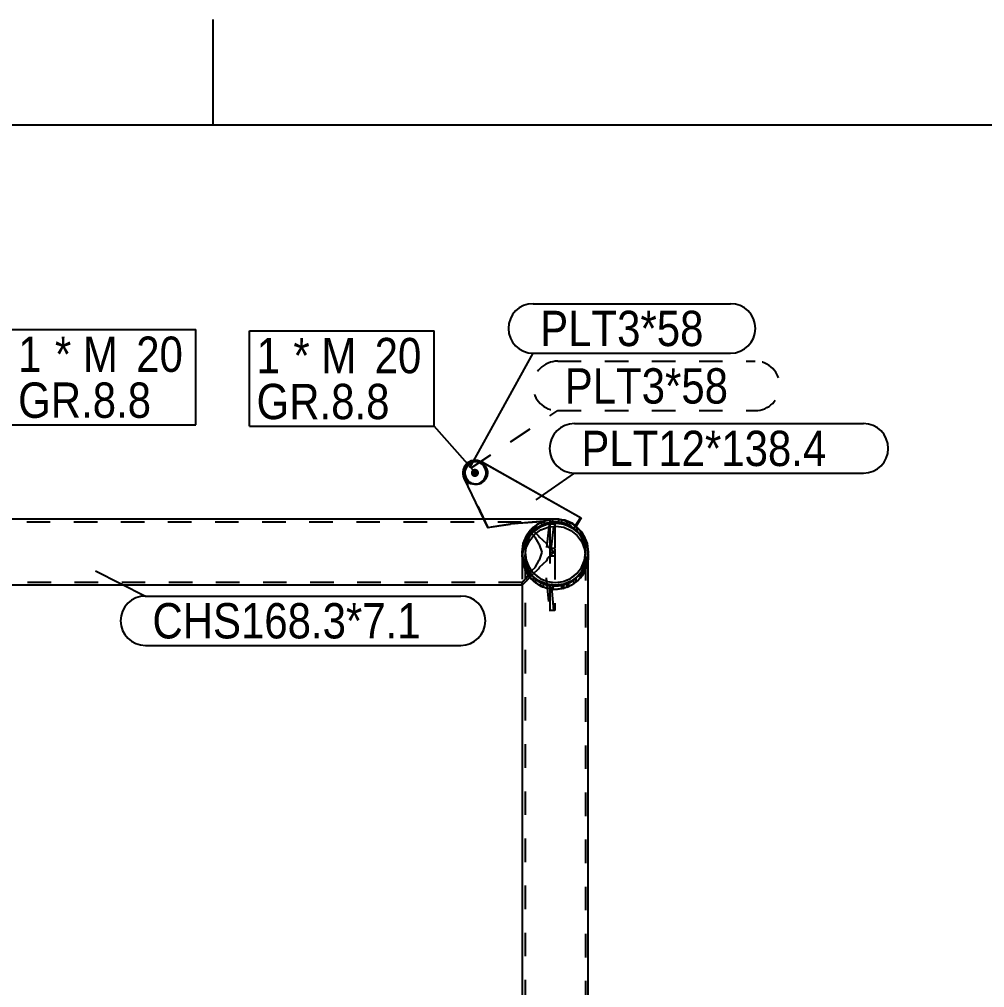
# Model space of a CAD drawing. Header units: millimetres. Extents: x 150000 to 150841, y 150000 to 150594.
# Drawn here: x 150618.5 to 150700.5, y 150501.3 to 150583.6 of the extents above; entities that cross this region are included whole.
import ezdxf

# ---------------------------------------------------------------- set-up
doc = ezdxf.new("R2010")
doc.units = ezdxf.units.MM
doc.linetypes.add('XKITLINE00', pattern=[0])
doc.linetypes.add('XKITLINE02', pattern=[4, 2, -2])
doc.styles.add('A', font='arial.ttf')
doc.styles.add('ARIAL', font='arial.ttf')

msp = doc.modelspace()

# ---------------------------------------------------------------- linework, layer by layer
at = {"color": 7, "linetype": 'XKITLINE00'}
for p, q in [((150634.928, 150583.55), (150634.928, 150574.58)), ((150634.928, 150583.55), (150634.928, 150574.58)), ((150822.962, 150574.58), (150017.917, 150574.58)), ((150017.944, 150574.605), (150822.945, 150574.605)), ((150662.134, 150559.409), (150678.904, 150559.409)), ((150617.801, 150557.22), (150633.478, 150557.22)), ((150633.478, 150549.12), (150633.478, 150557.22)), ((150638.05, 150557.105), (150653.727, 150557.105)), ((150638.05, 150549.005), (150638.05, 150557.105)), ((150653.727, 150549.005), (150653.727, 150557.105)), ((150656.768, 150545.482), (150662.134, 150555.209)), ((150662.134, 150555.209), (150678.904, 150555.209)), ((150617.801, 150549.12), (150633.478, 150549.12)), ((150638.05, 150549.005), (150653.727, 150549.005)), ((150657.249, 150545.046), (150653.727, 150549.005)), ((150665.633, 150549.225), (150690.19, 150549.225)), ((150662.387, 150542.769), (150665.633, 150545.025)), ((150665.633, 150545.025), (150690.19, 150545.025)), ((150624.963, 150536.733), (150629.206, 150534.59)), ((150629.206, 150534.59), (150655.984, 150534.59)), ((150629.206, 150530.39), (150655.984, 150530.39))]:
    msp.add_line(p, q, dxfattribs=at)
at = {"color": 7, "linetype": 'XKITLINE02'}
for p, q in [((150664.221, 150554.53), (150680.991, 150554.53)), ((150656.863, 150545.482), (150664.221, 150550.33)), ((150664.221, 150550.33), (150680.991, 150550.33)), ((150656.956, 150546.058), (150657.127, 150546.1)), ((150657.127, 150546.1), (150657.303, 150546.112)), ((150656.242, 150545.122), (150656.27, 150545.3)), ((150656.27, 150545.3), (150656.326, 150545.47)), ((150656.286, 150545.264), (150656.337, 150545.424)), ((150656.326, 150545.47), (150656.409, 150545.628)), ((150656.337, 150545.424), (150656.415, 150545.573)), ((150656.413, 150545.424), (150656.362, 150545.264)), ((150656.381, 150545.264), (150656.432, 150545.424)), ((150656.396, 150545.573), (150656.415, 150545.573)), ((150656.409, 150545.628), (150656.517, 150545.769)), ((150656.491, 150545.573), (150656.413, 150545.424)), ((150656.415, 150545.573), (150656.517, 150545.706)), ((150656.432, 150545.424), (150656.51, 150545.573)), ((150656.593, 150545.706), (150656.491, 150545.573)), ((150656.491, 150545.573), (150656.51, 150545.573)), ((150656.51, 150545.573), (150656.612, 150545.706)), ((150656.517, 150545.769), (150656.647, 150545.89)), ((150656.517, 150545.706), (150656.64, 150545.818)), ((150656.716, 150545.818), (150656.593, 150545.706)), ((150656.612, 150545.706), (150656.735, 150545.818)), ((150656.64, 150545.818), (150656.78, 150545.908)), ((150656.647, 150545.89), (150656.795, 150545.987)), ((150656.856, 150545.908), (150656.716, 150545.818)), ((150656.735, 150545.818), (150656.875, 150545.908)), ((150656.78, 150545.908), (150656.934, 150545.971)), ((150656.795, 150545.987), (150656.956, 150546.058)), ((150657.01, 150545.971), (150656.856, 150545.908)), ((150656.875, 150545.908), (150657.029, 150545.971)), ((150656.934, 150545.971), (150657.096, 150546.005)), ((150657.172, 150546.005), (150657.01, 150545.971)), ((150657.029, 150545.971), (150657.191, 150546.005)), ((150657.096, 150546.005), (150657.261, 150546.011)), ((150657.337, 150546.011), (150657.172, 150546.005)), ((150657.191, 150546.005), (150657.356, 150546.011)), ((150657.337, 150546.011), (150657.356, 150546.011)), ((150657.501, 150545.988), (150657.337, 150546.011)), ((150657.356, 150546.011), (150657.52, 150545.988)), ((150657.658, 150545.935), (150657.501, 150545.988)), ((150657.52, 150545.988), (150657.677, 150545.935)), ((150657.804, 150545.856), (150657.658, 150545.935)), ((150657.677, 150545.935), (150657.823, 150545.856)), ((150657.804, 150545.856), (150657.823, 150545.856)), ((150657.934, 150545.752), (150657.804, 150545.856)), ((150657.823, 150545.856), (150657.953, 150545.752)), ((150658.045, 150545.627), (150657.934, 150545.752)), ((150657.953, 150545.752), (150658.064, 150545.627)), ((150658.133, 150545.484), (150658.045, 150545.627)), ((150658.064, 150545.627), (150658.152, 150545.484)), ((150658.194, 150545.328), (150658.133, 150545.484)), ((150658.152, 150545.484), (150658.213, 150545.328)), ((150658.229, 150545.163), (150658.194, 150545.328)), ((150658.213, 150545.328), (150658.248, 150545.163)), ((150656.2, 150544.767), (150656.276, 150544.767)), ((150656.244, 150544.943), (150656.242, 150545.122)), ((150656.276, 150544.767), (150656.244, 150544.943)), ((150656.26, 150544.598), (150656.336, 150544.598)), ((150656.263, 150545.097), (150656.286, 150545.264)), ((150656.269, 150544.929), (150656.263, 150545.097)), ((150656.303, 150544.764), (150656.269, 150544.929)), ((150656.336, 150544.598), (150656.276, 150544.767)), ((150656.365, 150544.608), (150656.303, 150544.764)), ((150658.322, 150540.408), (150656.336, 150544.598)), ((150656.362, 150545.264), (150656.339, 150545.097)), ((150656.339, 150545.097), (150656.345, 150544.929)), ((150656.345, 150544.929), (150656.379, 150544.764)), ((150656.358, 150545.097), (150656.381, 150545.264)), ((150656.364, 150544.929), (150656.358, 150545.097)), ((150656.398, 150544.764), (150656.364, 150544.929)), ((150656.452, 150544.465), (150656.365, 150544.608)), ((150656.379, 150544.764), (150656.441, 150544.608)), ((150656.46, 150544.608), (150656.398, 150544.764)), ((150656.441, 150544.608), (150656.528, 150544.465)), ((150656.563, 150544.339), (150656.452, 150544.465)), ((150656.547, 150544.465), (150656.46, 150544.608)), ((150656.528, 150544.465), (150656.639, 150544.339)), ((150656.658, 150544.339), (150656.547, 150544.465)), ((150657.98, 150544.386), (150658.082, 150544.519)), ((150658.101, 150544.519), (150657.999, 150544.386)), ((150658.082, 150544.519), (150658.16, 150544.668)), ((150658.082, 150544.519), (150658.101, 150544.519)), ((150658.179, 150544.668), (150658.101, 150544.519)), ((150658.16, 150544.668), (150658.211, 150544.828)), ((150658.23, 150544.828), (150658.179, 150544.668)), ((150658.211, 150544.828), (150658.234, 150544.995)), ((150658.234, 150544.995), (150658.229, 150545.163)), ((150658.253, 150544.995), (150658.23, 150544.828)), ((150658.248, 150545.163), (150658.253, 150544.995)), ((150656.693, 150544.236), (150656.563, 150544.339)), ((150656.639, 150544.339), (150656.769, 150544.236)), ((150656.788, 150544.236), (150656.658, 150544.339)), ((150656.674, 150544.236), (150656.693, 150544.236)), ((150656.839, 150544.156), (150656.693, 150544.236)), ((150656.769, 150544.236), (150656.788, 150544.236)), ((150656.769, 150544.236), (150656.915, 150544.156)), ((150656.934, 150544.156), (150656.788, 150544.236)), ((150656.996, 150544.104), (150656.839, 150544.156)), ((150656.915, 150544.156), (150657.073, 150544.104)), ((150657.092, 150544.104), (150656.934, 150544.156)), ((150657.16, 150544.081), (150656.996, 150544.104)), ((150657.073, 150544.104), (150657.236, 150544.081)), ((150657.255, 150544.081), (150657.092, 150544.104)), ((150657.141, 150544.081), (150657.16, 150544.081)), ((150657.236, 150544.081), (150657.402, 150544.086)), ((150657.236, 150544.081), (150657.255, 150544.081)), ((150657.421, 150544.086), (150657.255, 150544.081)), ((150657.402, 150544.086), (150657.563, 150544.121)), ((150657.582, 150544.121), (150657.421, 150544.086)), ((150657.563, 150544.121), (150657.717, 150544.184)), ((150657.736, 150544.184), (150657.582, 150544.121)), ((150657.717, 150544.184), (150657.857, 150544.273)), ((150657.876, 150544.273), (150657.736, 150544.184)), ((150657.857, 150544.273), (150657.98, 150544.386)), ((150657.999, 150544.386), (150657.876, 150544.273)), ((150615.127, 150540.878), (150662.905, 150540.878)), ((150657.911, 150541.115), (150658.246, 150540.408)), ((150658.246, 150540.408), (150660.474, 150540.739)), ((150658.246, 150540.408), (150658.322, 150540.408)), ((150660.55, 150540.739), (150658.322, 150540.408)), ((150660.474, 150540.739), (150663.03, 150540.944)), ((150660.474, 150540.739), (150660.55, 150540.739)), ((150663.055, 150540.94), (150660.55, 150540.739)), ((150662.029, 150540.332), (150662.169, 150540.458)), ((150662.033, 150540.294), (150662.614, 150540.739)), ((150662.662, 150540.414), (150662.073, 150539.98)), ((150662.243, 150540.487), (150662.146, 150540.401)), ((150662.169, 150540.458), (150662.219, 150540.458)), ((150662.197, 150540.294), (150662.169, 150540.458)), ((150662.732, 150540.534), (150662.2, 150540.126)), ((150662.431, 150540.63), (150662.243, 150540.487)), ((150662.243, 150540.134), (150662.243, 150540.487)), ((150662.501, 150540.674), (150662.431, 150540.63)), ((150662.431, 150540.277), (150662.431, 150540.63)), ((150662.431, 150540.277), (150662.639, 150540.406)), ((150662.614, 150540.739), (150663.29, 150541.02)), ((150662.639, 150540.406), (150662.864, 150540.519)), ((150663.344, 150540.68), (150662.662, 150540.414)), ((150663.351, 150540.791), (150662.732, 150540.534)), ((150662.864, 150540.873), (150662.734, 150540.807)), ((150662.777, 150540.206), (150663.401, 150540.45)), ((150663.087, 150540.963), (150662.864, 150540.873)), ((150662.864, 150540.519), (150662.864, 150540.873)), ((150662.864, 150540.519), (150663.087, 150540.61)), ((150663.03, 150540.944), (150663.214, 150541.02)), ((150663.065, 150540.944), (150663.03, 150540.944)), ((150663.323, 150541.034), (150663.087, 150540.963)), ((150663.087, 150540.61), (150663.087, 150540.963)), ((150663.087, 150540.61), (150663.323, 150540.681)), ((150663.262, 150541.026), (150663.214, 150541.02)), ((150663.214, 150541.02), (150663.247, 150541.02)), ((150663.508, 150540.694), (150663.254, 150538.494)), ((150663.29, 150541.02), (150664.016, 150541.115)), ((150664.016, 150541.115), (150663.29, 150541.02)), ((150663.569, 150541.085), (150663.323, 150541.034)), ((150663.323, 150540.681), (150663.569, 150540.732)), ((150664.072, 150540.762), (150663.344, 150540.68)), ((150664.016, 150540.878), (150663.351, 150540.791)), ((150663.401, 150540.45), (150664.067, 150540.525)), ((150663.973, 150540.694), (150663.508, 150540.694)), ((150663.814, 150541.115), (150663.569, 150541.085)), ((150663.569, 150540.732), (150663.569, 150541.085)), ((150663.569, 150540.732), (150663.814, 150540.761)), ((150663.575, 150538.626), (150663.575, 150540.694)), ((150663.656, 150538.516), (150663.906, 150540.694)), ((150664.062, 150541.122), (150663.814, 150541.115)), ((150663.814, 150540.761), (150663.814, 150541.115)), ((150663.814, 150540.761), (150664.062, 150540.768)), ((150663.973, 150540.694), (150663.973, 150538.626)), ((150664.016, 150541.115), (150664.742, 150541.02)), ((150664.681, 150540.791), (150664.016, 150540.878)), ((150664.31, 150541.107), (150664.062, 150541.122)), ((150664.062, 150540.768), (150664.31, 150540.753)), ((150664.067, 150540.525), (150664.73, 150540.424)), ((150664.796, 150540.652), (150664.072, 150540.762)), ((150664.433, 150541.097), (150664.092, 150541.115)), ((150664.31, 150540.753), (150664.31, 150541.107)), ((150664.559, 150541.069), (150664.31, 150541.107)), ((150664.31, 150540.753), (150664.559, 150540.715)), ((150664.357, 150541.097), (150664.433, 150541.097)), ((150664.564, 150541.053), (150664.433, 150541.097)), ((150664.488, 150541.053), (150664.742, 150541.02)), ((150664.488, 150541.053), (150664.564, 150541.053)), ((150664.559, 150540.715), (150664.559, 150541.069)), ((150664.801, 150541.01), (150664.559, 150541.069)), ((150664.559, 150540.715), (150664.801, 150540.657)), ((150664.818, 150541.02), (150664.564, 150541.053)), ((150665.3, 150540.534), (150664.681, 150540.791)), ((150664.73, 150540.424), (150665.344, 150540.155)), ((150664.742, 150541.02), (150665.419, 150540.739)), ((150664.742, 150541.02), (150665.419, 150540.739)), ((150664.742, 150541.02), (150664.818, 150541.02)), ((150665.467, 150540.358), (150664.796, 150540.652)), ((150665.031, 150540.933), (150664.801, 150541.01)), ((150664.801, 150540.657), (150665.031, 150540.579)), ((150665.495, 150540.739), (150664.818, 150541.02)), ((150665.031, 150540.579), (150665.031, 150540.933)), ((150665.262, 150540.829), (150665.031, 150540.933)), ((150665.031, 150540.579), (150665.262, 150540.476)), ((150665.262, 150540.476), (150665.262, 150540.829)), ((150665.479, 150540.711), (150665.262, 150540.829)), ((150665.262, 150540.476), (150665.479, 150540.357)), ((150665.832, 150540.126), (150665.3, 150540.534)), ((150665.419, 150540.739), (150666, 150540.294)), ((150665.419, 150540.739), (150665.704, 150540.52)), ((150665.419, 150540.739), (150665.495, 150540.739)), ((150666.039, 150539.901), (150665.467, 150540.358)), ((150665.678, 150540.578), (150665.479, 150540.711)), ((150665.479, 150540.357), (150665.678, 150540.224)), ((150665.78, 150540.52), (150665.495, 150540.739)), ((150665.678, 150540.224), (150665.678, 150540.578)), ((150665.678, 150540.578), (150665.748, 150540.52)), ((150665.873, 150540.065), (150665.873, 150540.419)), ((150661.572, 150539.721), (150661.291, 150539.04)), ((150661.307, 150539.036), (150661.587, 150539.713)), ((150661.491, 150539.536), (150661.397, 150539.317)), ((150661.526, 150539.6), (150661.491, 150539.536)), ((150661.491, 150539.182), (150661.491, 150539.536)), ((150661.792, 150539.594), (150661.536, 150538.975)), ((150662.021, 150540.305), (150661.572, 150539.721)), ((150661.587, 150539.713), (150662.033, 150540.294)), ((150661.606, 150539.396), (150661.743, 150539.603)), ((150662.073, 150539.98), (150661.615, 150539.407)), ((150661.743, 150539.957), (150661.647, 150539.811)), ((150661.888, 150540.143), (150661.743, 150539.957)), ((150661.743, 150539.603), (150661.743, 150539.957)), ((150661.743, 150539.603), (150661.888, 150539.79)), ((150662.2, 150540.126), (150661.792, 150539.594)), ((150661.818, 150539.285), (150662.237, 150539.809)), ((150661.938, 150540.196), (150661.888, 150540.143)), ((150661.888, 150539.79), (150661.888, 150540.143)), ((150661.888, 150539.79), (150662.055, 150539.967)), ((150661.989, 150540.29), (150662.029, 150540.332)), ((150661.989, 150540.29), (150662.009, 150540.29)), ((150661.992, 150540.267), (150661.989, 150540.29)), ((150661.989, 150539.913), (150662.012, 150540.126)), ((150662.029, 150539.955), (150661.989, 150539.913)), ((150662.017, 150539.913), (150661.989, 150539.913)), ((150661.994, 150540.255), (150662.012, 150540.126)), ((150662.009, 150540.29), (150662.021, 150540.305)), ((150662.017, 150539.913), (150662.061, 150539.968)), ((150662.061, 150539.841), (150662.017, 150539.913)), ((150662.029, 150540.311), (150662.029, 150540.332)), ((150662.029, 150540.292), (150662.029, 150539.955)), ((150662.169, 150540.08), (150662.029, 150539.955)), ((150662.055, 150539.967), (150662.243, 150540.134)), ((150662.061, 150539.968), (150662.214, 150540.08)), ((150662.318, 150539.594), (150662.061, 150539.841)), ((150662.169, 150540.08), (150662.197, 150540.294)), ((150662.169, 150540.08), (150662.214, 150540.08)), ((150662.214, 150540.08), (150662.597, 150539.713)), ((150662.237, 150539.809), (150662.777, 150540.206)), ((150662.243, 150540.134), (150662.431, 150540.277)), ((150662.654, 150538.997), (150662.318, 150539.594)), ((150662.597, 150539.713), (150662.654, 150539.611)), ((150662.654, 150539.611), (150663.263, 150539.036)), ((150665.344, 150540.155), (150665.868, 150539.736)), ((150665.678, 150540.224), (150665.873, 150540.065)), ((150666.24, 150539.594), (150665.832, 150540.126)), ((150665.868, 150539.736), (150666.265, 150539.196)), ((150665.873, 150540.065), (150666.049, 150539.895)), ((150666, 150540.294), (150666.445, 150539.713)), ((150666.473, 150539.311), (150666.039, 150539.901)), ((150666.049, 150539.895), (150666.206, 150539.716)), ((150666.206, 150539.716), (150666.206, 150540.07)), ((150666.352, 150539.514), (150666.206, 150539.716)), ((150666.497, 150538.975), (150666.24, 150539.594)), ((150666.352, 150539.514), (150666.352, 150539.868)), ((150666.352, 150539.514), (150666.478, 150539.306)), ((150666.445, 150539.713), (150666.725, 150539.036)), ((150661.291, 150539.04), (150661.194, 150538.31)), ((150661.211, 150538.31), (150661.307, 150539.036)), ((150661.322, 150538.737), (150661.212, 150538.012)), ((150661.262, 150538.847), (150661.227, 150538.609)), ((150661.262, 150538.847), (150661.27, 150538.878)), ((150661.262, 150538.494), (150661.262, 150538.847)), ((150661.262, 150538.494), (150661.319, 150538.73)), ((150661.309, 150539.042), (150661.305, 150539.027)), ((150661.319, 150538.73), (150661.397, 150538.963)), ((150661.615, 150539.407), (150661.322, 150538.737)), ((150661.397, 150539.317), (150661.354, 150539.189)), ((150661.397, 150538.963), (150661.397, 150539.317)), ((150661.397, 150538.963), (150661.491, 150539.182)), ((150661.536, 150538.975), (150661.448, 150538.31)), ((150661.491, 150539.182), (150661.606, 150539.396)), ((150661.549, 150538.671), (150661.818, 150539.285)), ((150662.678, 150538.975), (150662.654, 150538.997)), ((150662.902, 150538.31), (150662.678, 150538.975)), ((150663.263, 150539.036), (150663.34, 150538.808)), ((150663.34, 150538.808), (150663.928, 150538.31)), ((150666.265, 150539.196), (150666.509, 150538.572)), ((150666.739, 150538.629), (150666.473, 150539.311)), ((150666.478, 150539.306), (150666.584, 150539.091)), ((150666.584, 150538.31), (150666.497, 150538.975)), ((150666.584, 150539.091), (150666.584, 150539.445)), ((150666.673, 150538.861), (150666.584, 150539.091)), ((150666.673, 150538.861), (150666.673, 150539.215)), ((150666.673, 150538.861), (150666.741, 150538.628)), ((150666.723, 150539.043), (150666.726, 150539.031)), ((150666.725, 150539.036), (150666.821, 150538.31)), ((150666.788, 150538.392), (150666.788, 150538.745)), ((150661.29, 150537.586), (150661.194, 150538.31)), ((150661.307, 150537.584), (150661.211, 150538.31)), ((150661.212, 150538.315), (150661.212, 150538.305)), ((150661.212, 150538.013), (150661.227, 150538.255)), ((150661.212, 150538.179), (150661.212, 150538.013)), ((150661.217, 150537.77), (150661.212, 150538.013)), ((150661.212, 150538.012), (150661.212, 150535.517)), ((150661.212, 150538.012), (150661.293, 150537.285)), ((150661.213, 150538.323), (150661.213, 150538.292)), ((150661.217, 150538.123), (150661.217, 150538.139)), ((150661.217, 150537.77), (150661.217, 150538.123)), ((150661.217, 150538.123), (150661.244, 150537.881)), ((150661.227, 150538.609), (150661.221, 150538.508)), ((150661.227, 150538.255), (150661.227, 150538.609)), ((150661.227, 150538.255), (150661.262, 150538.494)), ((150661.244, 150537.528), (150661.244, 150537.881)), ((150661.244, 150537.881), (150661.265, 150537.777)), ((150661.448, 150538.31), (150661.536, 150537.646)), ((150661.449, 150538.008), (150661.549, 150538.671)), ((150661.449, 150538.008), (150661.449, 150457.775)), ((150661.523, 150537.341), (150661.449, 150538.008)), ((150662.678, 150537.646), (150662.902, 150538.31)), ((150663.928, 150538.31), (150663.34, 150537.813)), ((150663.572, 150538.326), (150663.575, 150538.626)), ((150663.575, 150537.994), (150663.572, 150538.326)), ((150663.572, 150538.326), (150663.97, 150538.326)), ((150663.973, 150538.626), (150663.575, 150538.626)), ((150663.575, 150533.361), (150663.575, 150537.994)), ((150663.575, 150537.994), (150663.973, 150537.994)), ((150663.973, 150538.626), (150663.97, 150538.326)), ((150663.97, 150538.326), (150663.973, 150537.994)), ((150663.973, 150537.994), (150663.973, 150533.361)), ((150666.584, 150537.905), (150666.483, 150537.243)), ((150666.497, 150537.646), (150666.584, 150538.31)), ((150666.509, 150538.572), (150666.584, 150537.905)), ((150666.584, 150537.905), (150666.584, 150460.046)), ((150666.82, 150537.896), (150666.712, 150537.186)), ((150666.821, 150538.31), (150666.725, 150537.584)), ((150666.82, 150537.903), (150666.739, 150538.629)), ((150666.741, 150538.628), (150666.788, 150538.392)), ((150666.815, 150538.149), (150666.788, 150538.392)), ((150666.815, 150538.149), (150666.815, 150538.503)), ((150666.815, 150538.149), (150666.82, 150537.907)), ((150666.819, 150538.327), (150666.82, 150538.298)), ((150661.244, 150537.528), (150661.217, 150537.77)), ((150661.291, 150537.291), (150661.244, 150537.528)), ((150661.291, 150537.58), (150661.29, 150537.586)), ((150661.569, 150536.908), (150661.291, 150537.58)), ((150661.36, 150537.058), (150661.291, 150537.291)), ((150661.293, 150537.285), (150661.559, 150536.602)), ((150661.305, 150537.6), (150661.315, 150537.563)), ((150661.587, 150536.908), (150661.307, 150537.584)), ((150661.36, 150537.411), (150661.353, 150537.435)), ((150661.36, 150537.058), (150661.36, 150537.411)), ((150661.36, 150537.411), (150661.448, 150537.181)), ((150661.36, 150537.058), (150661.448, 150536.828)), ((150661.448, 150537.181), (150661.448, 150536.828)), ((150661.448, 150537.181), (150661.514, 150537.049)), ((150661.767, 150536.717), (150661.523, 150537.341)), ((150661.536, 150537.646), (150661.792, 150537.026)), ((150662.318, 150537.026), (150662.654, 150537.623)), ((150662.654, 150537.623), (150662.678, 150537.646)), ((150663.263, 150537.584), (150662.654, 150537.009)), ((150663.34, 150537.813), (150663.263, 150537.584)), ((150666.483, 150537.243), (150666.214, 150536.628)), ((150666.24, 150537.026), (150666.497, 150537.646)), ((150666.704, 150537.161), (150666.422, 150536.518)), ((150666.725, 150537.584), (150666.445, 150536.908)), ((150666.728, 150537.607), (150666.72, 150537.57)), ((150661.554, 150536.613), (150661.448, 150536.828)), ((150661.545, 150536.146), (150661.72, 150536.328)), ((150661.681, 150536.404), (150661.554, 150536.613)), ((150661.992, 150536.015), (150661.559, 150536.602)), ((150661.572, 150536.899), (150661.569, 150536.908)), ((150661.718, 150536.71), (150661.572, 150536.899)), ((150661.58, 150536.923), (150661.601, 150536.889)), ((150662.033, 150536.327), (150661.587, 150536.908)), ((150661.601, 150536.221), (150661.886, 150536.494)), ((150662.02, 150536.327), (150661.601, 150535.924)), ((150661.662, 150536.788), (150661.681, 150536.758)), ((150661.681, 150536.404), (150661.681, 150536.758)), ((150661.681, 150536.758), (150661.827, 150536.555)), ((150661.827, 150536.202), (150661.681, 150536.404)), ((150661.813, 150536.567), (150661.718, 150536.71)), ((150661.848, 150536.54), (150661.718, 150536.71)), ((150661.73, 150536.494), (150661.718, 150536.71)), ((150661.72, 150536.328), (150661.73, 150536.494)), ((150661.813, 150536.19), (150661.72, 150536.328)), ((150661.72, 150536.328), (150661.844, 150536.161)), ((150662.164, 150536.177), (150661.767, 150536.717)), ((150661.792, 150537.026), (150662.2, 150536.494)), ((150661.837, 150536.54), (150661.813, 150536.567)), ((150661.813, 150536.567), (150661.813, 150536.19)), ((150661.827, 150536.202), (150661.827, 150536.555)), ((150661.827, 150536.555), (150661.84, 150536.54)), ((150661.886, 150536.494), (150662.061, 150536.779)), ((150662.061, 150536.393), (150662.02, 150536.327)), ((150662.025, 150536.337), (150662.047, 150536.315)), ((150662.614, 150535.881), (150662.033, 150536.327)), ((150662.061, 150536.779), (150662.318, 150537.026)), ((150662.597, 150536.908), (150662.061, 150536.393)), ((150662.2, 150536.494), (150662.732, 150536.086)), ((150662.654, 150537.009), (150662.597, 150536.908)), ((150665.3, 150536.086), (150665.832, 150536.494)), ((150666, 150536.327), (150665.419, 150535.881)), ((150666.214, 150536.628), (150665.795, 150536.105)), ((150665.832, 150536.494), (150666.24, 150537.026)), ((150666.402, 150536.487), (150665.977, 150535.955)), ((150666.012, 150536.343), (150665.989, 150536.319)), ((150666.445, 150536.908), (150666, 150536.327)), ((150666.454, 150536.929), (150666.436, 150536.896)), ((150661.201, 150535.742), (150616.831, 150535.742)), ((150661.195, 150535.75), (150661.287, 150535.83)), ((150661.201, 150535.742), (150661.195, 150535.75)), ((150661.195, 150535.513), (150661.195, 150535.75)), ((150661.297, 150535.601), (150661.195, 150535.513)), ((150661.195, 150535.513), (150661.201, 150535.505)), ((150661.275, 150535.83), (150661.201, 150535.742)), ((150661.277, 150535.834), (150661.275, 150535.83)), ((150661.514, 150536.086), (150661.277, 150535.834)), ((150661.287, 150535.83), (150661.306, 150535.879)), ((150661.306, 150535.625), (150661.297, 150535.601)), ((150661.306, 150535.879), (150661.524, 150536.086)), ((150661.576, 150535.881), (150661.306, 150535.625)), ((150661.514, 150536.086), (150661.545, 150536.146)), ((150661.524, 150536.086), (150661.601, 150536.221)), ((150661.601, 150535.924), (150661.576, 150535.881)), ((150661.813, 150536.19), (150661.844, 150536.161)), ((150661.827, 150536.202), (150661.846, 150536.181)), ((150661.992, 150536.015), (150661.999, 150536.009)), ((150661.999, 150536.009), (150662.565, 150535.555)), ((150662.688, 150535.758), (150662.164, 150536.177)), ((150663.226, 150535.266), (150662.565, 150535.555)), ((150662.627, 150535.876), (150662.606, 150535.887)), ((150663.29, 150535.601), (150662.614, 150535.881)), ((150663.302, 150535.489), (150662.688, 150535.758)), ((150662.732, 150536.086), (150663.351, 150535.83)), ((150663.254, 150536.124), (150663.508, 150533.361)), ((150664.016, 150535.505), (150663.29, 150535.601)), ((150663.965, 150535.389), (150663.302, 150535.489)), ((150663.351, 150535.83), (150664.016, 150535.742)), ((150663.906, 150533.361), (150663.656, 150536.096)), ((150664.631, 150535.463), (150663.965, 150535.389)), ((150664.061, 150535.511), (150663.974, 150535.511)), ((150664.016, 150535.742), (150664.681, 150535.83)), ((150664.742, 150535.601), (150664.016, 150535.505)), ((150665.256, 150535.707), (150664.631, 150535.463)), ((150664.681, 150535.83), (150665.3, 150536.086)), ((150665.349, 150535.491), (150664.691, 150535.234)), ((150665.419, 150535.881), (150664.742, 150535.601)), ((150665.795, 150536.105), (150665.256, 150535.707)), ((150665.939, 150535.918), (150665.38, 150535.507)), ((150665.41, 150535.877), (150665.431, 150535.891)), ((150665.969, 150535.945), (150665.977, 150535.955)), ((150663.925, 150535.157), (150663.243, 150535.261)), ((150664.684, 150535.232), (150664.012, 150535.157)), ((150664.688, 150535.233), (150664.684, 150535.232)), ((150664.688, 150535.233), (150664.691, 150535.234)), ((150663.973, 150533.361), (150663.508, 150533.361))]:
    msp.add_line(p, q, dxfattribs=at)
at = {"color": 2, "linetype": 'XKITLINE00'}
for p, q in [((150657.051, 150546.1), (150656.88, 150546.058)), ((150657.227, 150546.112), (150657.051, 150546.1)), ((150657.227, 150546.112), (150657.303, 150546.112)), ((150657.402, 150546.095), (150657.227, 150546.112)), ((150657.303, 150546.112), (150657.478, 150546.095)), ((150657.572, 150546.047), (150657.402, 150546.095)), ((150657.478, 150546.095), (150657.648, 150546.047)), ((150656.193, 150545.3), (150656.166, 150545.122)), ((150656.249, 150545.47), (150656.193, 150545.3)), ((150656.333, 150545.628), (150656.249, 150545.47)), ((150656.318, 150545.424), (150656.267, 150545.264)), ((150656.396, 150545.573), (150656.318, 150545.424)), ((150656.441, 150545.769), (150656.333, 150545.628)), ((150656.498, 150545.706), (150656.396, 150545.573)), ((150656.571, 150545.89), (150656.441, 150545.769)), ((150656.621, 150545.818), (150656.498, 150545.706)), ((150656.718, 150545.987), (150656.571, 150545.89)), ((150656.761, 150545.908), (150656.621, 150545.818)), ((150656.88, 150546.058), (150656.718, 150545.987)), ((150656.915, 150545.971), (150656.761, 150545.908)), ((150657.077, 150546.005), (150656.915, 150545.971)), ((150657.242, 150546.011), (150657.077, 150546.005)), ((150657.242, 150546.011), (150657.261, 150546.011)), ((150657.406, 150545.988), (150657.242, 150546.011)), ((150657.261, 150546.011), (150657.425, 150545.988)), ((150657.563, 150545.935), (150657.406, 150545.988)), ((150657.425, 150545.988), (150657.582, 150545.935)), ((150657.709, 150545.856), (150657.563, 150545.935)), ((150657.731, 150545.971), (150657.572, 150546.047)), ((150657.572, 150546.047), (150657.648, 150546.047)), ((150657.582, 150545.935), (150657.728, 150545.856)), ((150657.648, 150546.047), (150657.807, 150545.971)), ((150657.709, 150545.856), (150657.728, 150545.856)), ((150657.839, 150545.752), (150657.709, 150545.856)), ((150657.728, 150545.856), (150657.858, 150545.752)), ((150666.151, 150541.219), (150657.731, 150545.971)), ((150657.731, 150545.971), (150657.807, 150545.971)), ((150657.807, 150545.971), (150666.227, 150541.219)), ((150657.95, 150545.627), (150657.839, 150545.752)), ((150657.858, 150545.752), (150657.969, 150545.627)), ((150658.037, 150545.484), (150657.95, 150545.627)), ((150657.969, 150545.627), (150658.056, 150545.484)), ((150658.099, 150545.328), (150658.037, 150545.484)), ((150658.056, 150545.484), (150658.118, 150545.328)), ((150658.134, 150545.163), (150658.099, 150545.328)), ((150658.118, 150545.328), (150658.153, 150545.163)), ((150656.166, 150545.122), (150656.168, 150544.943)), ((150656.168, 150544.943), (150656.2, 150544.767)), ((150656.2, 150544.767), (150656.26, 150544.598)), ((150656.267, 150545.264), (150656.244, 150545.097)), ((150656.244, 150545.097), (150656.249, 150544.929)), ((150656.249, 150544.929), (150656.284, 150544.764)), ((150656.26, 150544.598), (150657.911, 150541.115)), ((150656.284, 150544.764), (150656.346, 150544.608)), ((150656.346, 150544.608), (150656.433, 150544.465)), ((150656.433, 150544.465), (150656.544, 150544.339)), ((150657.885, 150544.386), (150657.987, 150544.519)), ((150658.006, 150544.519), (150657.904, 150544.386)), ((150657.987, 150544.519), (150658.065, 150544.668)), ((150657.987, 150544.519), (150658.006, 150544.519)), ((150658.084, 150544.668), (150658.006, 150544.519)), ((150658.065, 150544.668), (150658.116, 150544.828)), ((150658.135, 150544.828), (150658.084, 150544.668)), ((150658.116, 150544.828), (150658.139, 150544.995)), ((150658.139, 150544.995), (150658.134, 150545.163)), ((150658.158, 150544.995), (150658.135, 150544.828)), ((150658.153, 150545.163), (150658.158, 150544.995)), ((150656.544, 150544.339), (150656.674, 150544.236)), ((150656.674, 150544.236), (150656.82, 150544.156)), ((150656.82, 150544.156), (150656.977, 150544.104)), ((150656.977, 150544.104), (150657.141, 150544.081)), ((150657.141, 150544.081), (150657.306, 150544.086)), ((150657.326, 150544.086), (150657.16, 150544.081)), ((150657.306, 150544.086), (150657.468, 150544.121)), ((150657.487, 150544.121), (150657.326, 150544.086)), ((150657.468, 150544.121), (150657.622, 150544.184)), ((150657.641, 150544.184), (150657.487, 150544.121)), ((150657.622, 150544.184), (150657.762, 150544.273)), ((150657.781, 150544.273), (150657.641, 150544.184)), ((150657.762, 150544.273), (150657.885, 150544.386)), ((150657.904, 150544.386), (150657.781, 150544.273)), ((150665.704, 150540.52), (150666.151, 150541.219)), ((150666.227, 150541.219), (150665.78, 150540.52)), ((150666.151, 150541.219), (150666.227, 150541.219)), ((150663.889, 150541.115), (150614.143, 150541.115)), ((150662.605, 150540.754), (150662.021, 150540.305)), ((150662.146, 150540.401), (150662.055, 150540.321)), ((150662.639, 150540.759), (150662.501, 150540.674)), ((150663.286, 150541.036), (150662.605, 150540.754)), ((150662.734, 150540.807), (150662.639, 150540.759)), ((150663.106, 150540.944), (150663.055, 150540.94)), ((150663.106, 150540.944), (150663.065, 150540.944)), ((150663.29, 150541.02), (150663.106, 150540.944)), ((150663.247, 150541.02), (150663.29, 150541.02)), ((150663.94, 150541.115), (150663.262, 150541.026)), ((150663.286, 150541.036), (150663.889, 150541.115)), ((150664.092, 150541.115), (150663.94, 150541.115)), ((150664.016, 150541.115), (150664.357, 150541.097)), ((150664.357, 150541.097), (150664.488, 150541.053)), ((150665.704, 150540.52), (150665.78, 150540.52)), ((150665.748, 150540.52), (150665.873, 150540.419)), ((150666.049, 150540.249), (150665.873, 150540.419)), ((150661.291, 150539.036), (150661.572, 150539.713)), ((150661.606, 150539.75), (150661.526, 150539.6)), ((150661.572, 150539.713), (150662.012, 150540.294)), ((150661.647, 150539.811), (150661.606, 150539.75)), ((150662.055, 150540.321), (150661.938, 150540.196)), ((150661.992, 150540.267), (150661.994, 150540.255)), ((150662.012, 150540.294), (150662.021, 150540.305)), ((150662.029, 150540.311), (150662.029, 150540.292)), ((150666.206, 150540.07), (150666.049, 150540.249)), ((150666.352, 150539.868), (150666.206, 150540.07)), ((150666.478, 150539.659), (150666.352, 150539.868)), ((150666.584, 150539.445), (150666.478, 150539.659)), ((150661.194, 150538.31), (150661.291, 150539.036)), ((150661.305, 150539.027), (150661.27, 150538.878)), ((150661.309, 150539.042), (150661.319, 150539.083)), ((150661.354, 150539.189), (150661.319, 150539.083)), ((150666.673, 150539.215), (150666.584, 150539.445)), ((150666.723, 150539.043), (150666.673, 150539.215)), ((150666.726, 150539.031), (150666.741, 150538.981)), ((150666.788, 150538.745), (150666.741, 150538.981)), ((150666.815, 150538.503), (150666.788, 150538.745)), ((150661.291, 150537.584), (150661.194, 150538.31)), ((150661.221, 150538.508), (150661.212, 150538.366)), ((150661.212, 150538.315), (150661.212, 150538.366)), ((150661.213, 150538.323), (150661.212, 150538.366)), ((150661.212, 150538.305), (150661.212, 150538.179)), ((150661.213, 150538.292), (150661.217, 150538.139)), ((150666.77, 150537.779), (150666.805, 150538.017)), ((150666.805, 150538.017), (150666.82, 150538.26)), ((150666.805, 150537.664), (150666.805, 150538.017)), ((150666.82, 150537.907), (150666.805, 150537.664)), ((150666.819, 150538.327), (150666.815, 150538.503)), ((150666.82, 150538.298), (150666.82, 150538.26)), ((150666.82, 150537.907), (150666.82, 150538.26)), ((150666.821, 150537.901), (150666.82, 150537.903)), ((150666.821, 150537.901), (150666.82, 150537.896)), ((150666.821, 150460.089), (150666.821, 150537.901)), ((150661.265, 150537.777), (150661.291, 150537.645)), ((150661.291, 150537.645), (150661.305, 150537.6)), ((150661.572, 150536.908), (150661.291, 150537.584)), ((150661.315, 150537.563), (150661.353, 150537.435)), ((150661.514, 150537.049), (150661.554, 150536.967)), ((150666.541, 150537.091), (150666.454, 150536.929)), ((150666.541, 150537.091), (150666.635, 150537.31)), ((150666.541, 150536.737), (150666.541, 150537.091)), ((150666.635, 150537.31), (150666.713, 150537.543)), ((150666.635, 150536.956), (150666.635, 150537.31)), ((150666.713, 150537.189), (150666.635, 150536.956)), ((150666.71, 150537.177), (150666.704, 150537.161)), ((150666.71, 150537.177), (150666.712, 150537.186)), ((150666.713, 150537.543), (150666.72, 150537.57)), ((150666.77, 150537.426), (150666.713, 150537.189)), ((150666.77, 150537.779), (150666.728, 150537.607)), ((150666.77, 150537.426), (150666.77, 150537.779)), ((150666.77, 150537.426), (150666.805, 150537.664)), ((150661.554, 150536.967), (150661.58, 150536.923)), ((150661.572, 150536.908), (150661.848, 150536.54)), ((150661.601, 150536.889), (150661.662, 150536.788)), ((150661.837, 150536.54), (150661.848, 150536.54)), ((150661.837, 150536.54), (150661.859, 150536.327)), ((150661.84, 150536.54), (150661.985, 150536.375)), ((150661.859, 150536.327), (150661.844, 150536.161)), ((150661.985, 150536.375), (150662.025, 150536.337)), ((150662.047, 150536.315), (150662.163, 150536.205)), ((150665.79, 150536.139), (150665.977, 150536.306)), ((150665.977, 150536.306), (150665.989, 150536.319)), ((150666.144, 150536.483), (150666.012, 150536.343)), ((150666.144, 150536.483), (150666.289, 150536.669)), ((150666.144, 150536.129), (150666.144, 150536.483)), ((150666.144, 150536.129), (150666.289, 150536.316)), ((150666.289, 150536.669), (150666.426, 150536.877)), ((150666.289, 150536.316), (150666.289, 150536.669)), ((150666.426, 150536.523), (150666.289, 150536.316)), ((150666.417, 150536.506), (150666.402, 150536.487)), ((150666.417, 150536.506), (150666.422, 150536.518)), ((150666.426, 150536.877), (150666.436, 150536.896)), ((150666.541, 150536.737), (150666.426, 150536.523)), ((150666.541, 150536.737), (150666.635, 150536.956)), ((150661.201, 150535.505), (150616.831, 150535.505)), ((150661.201, 150535.505), (150661.277, 150535.594)), ((150661.212, 150535.517), (150661.212, 150459.449)), ((150661.277, 150535.594), (150661.296, 150535.601)), ((150661.296, 150535.601), (150661.545, 150535.864)), ((150661.545, 150535.864), (150661.575, 150535.881)), ((150661.575, 150535.881), (150661.844, 150536.161)), ((150661.846, 150536.181), (150661.985, 150536.022)), ((150661.985, 150536.022), (150661.992, 150536.015)), ((150661.994, 150536.013), (150661.992, 150536.015)), ((150661.994, 150536.013), (150661.999, 150536.009)), ((150661.999, 150536.009), (150662.163, 150535.851)), ((150662.163, 150535.851), (150662.163, 150536.205)), ((150662.163, 150536.205), (150662.36, 150536.045)), ((150662.163, 150535.851), (150662.36, 150535.691)), ((150662.36, 150535.691), (150662.36, 150536.045)), ((150662.36, 150536.045), (150662.565, 150535.909)), ((150662.565, 150535.555), (150662.36, 150535.691)), ((150662.606, 150535.887), (150662.565, 150535.909)), ((150662.789, 150535.434), (150662.565, 150535.555)), ((150662.627, 150535.876), (150662.789, 150535.788)), ((150662.789, 150535.434), (150662.789, 150535.788)), ((150662.789, 150535.788), (150663.028, 150535.683)), ((150662.789, 150535.434), (150663.028, 150535.329)), ((150663.028, 150535.329), (150663.028, 150535.683)), ((150663.028, 150535.683), (150663.289, 150535.6)), ((150663.289, 150535.6), (150663.563, 150535.542)), ((150663.563, 150535.188), (150663.563, 150535.542)), ((150663.563, 150535.542), (150663.845, 150535.51)), ((150663.974, 150535.511), (150663.845, 150535.51)), ((150663.845, 150535.157), (150663.845, 150535.51)), ((150664.217, 150535.512), (150664.061, 150535.511)), ((150664.217, 150535.512), (150664.582, 150535.561)), ((150664.735, 150535.598), (150664.582, 150535.561)), ((150664.582, 150535.208), (150664.582, 150535.561)), ((150664.735, 150535.598), (150664.885, 150535.642)), ((150664.735, 150535.244), (150664.735, 150535.598)), ((150664.885, 150535.642), (150665.029, 150535.694)), ((150665.029, 150535.694), (150665.168, 150535.754)), ((150665.029, 150535.341), (150665.029, 150535.694)), ((150665.168, 150535.754), (150665.393, 150535.867)), ((150665.168, 150535.4), (150665.168, 150535.754)), ((150665.393, 150535.514), (150665.168, 150535.4)), ((150665.37, 150535.499), (150665.349, 150535.491)), ((150665.37, 150535.499), (150665.38, 150535.507)), ((150665.393, 150535.867), (150665.41, 150535.877)), ((150665.601, 150535.642), (150665.393, 150535.514)), ((150665.431, 150535.891), (150665.601, 150535.996)), ((150665.601, 150535.996), (150665.79, 150536.139)), ((150665.601, 150535.642), (150665.601, 150535.996)), ((150665.601, 150535.642), (150665.79, 150535.785)), ((150665.79, 150535.785), (150665.79, 150536.139)), ((150665.977, 150535.952), (150665.79, 150535.785)), ((150665.96, 150535.934), (150665.939, 150535.918)), ((150665.96, 150535.934), (150665.969, 150535.945)), ((150666.144, 150536.129), (150665.977, 150535.952)), ((150663.289, 150535.246), (150663.028, 150535.329)), ((150663.236, 150535.262), (150663.226, 150535.266)), ((150663.236, 150535.262), (150663.243, 150535.261)), ((150663.563, 150535.188), (150663.289, 150535.246)), ((150663.563, 150535.188), (150663.845, 150535.157)), ((150664.217, 150535.158), (150663.845, 150535.157)), ((150663.96, 150535.152), (150663.925, 150535.157)), ((150664.012, 150535.157), (150663.96, 150535.152)), ((150664.582, 150535.208), (150664.217, 150535.158)), ((150664.684, 150535.232), (150664.582, 150535.208)), ((150664.688, 150535.233), (150664.684, 150535.232)), ((150664.688, 150535.233), (150664.691, 150535.234)), ((150664.691, 150535.234), (150664.735, 150535.244)), ((150664.885, 150535.289), (150664.735, 150535.244)), ((150665.029, 150535.341), (150664.885, 150535.289)), ((150665.029, 150535.341), (150665.168, 150535.4))]:
    msp.add_line(p, q, dxfattribs=at)
at = {"color": 3, "linetype": 'XKITLINE00'}
msp.add_line((150657.306, 150545.046), (150657.191, 150545.046), dxfattribs=at)
at = {"color": 7, "linetype": 'XKITLINE00'}
for centre, start, end in [((150662.134, 150557.309), 90, 270), ((150678.904, 150557.309), 270, 90), ((150665.633, 150547.125), 90, 270), ((150690.19, 150547.125), 270, 90), ((150629.206, 150532.49), 90, 270), ((150655.984, 150532.49), 270, 90)]:
    msp.add_arc(centre, 2.1, start, end, dxfattribs=at)
at = {"color": 7, "linetype": 'XKITLINE02'}
for centre, start, end in [((150664.221, 150552.43), 90, 270), ((150680.991, 150552.43), 270, 90)]:
    msp.add_arc(centre, 2.1, start, end, dxfattribs=at)
at = {"color": 2, "linetype": 'XKITLINE00'}
for radius, start, end in [(2.805, 15, 195), (2.568, 345, 165), (2.805, 195, 15), (2.568, 165, 345)]:
    msp.add_arc((150664.016, 150538.31), radius, start, end, dxfattribs=at)
at = {"color": 3, "linetype": 'Continuous'}
for points in [[(150657.535, 150545.029), (150656.926, 150545.268), (150656.915, 150545.254)], [(150657.535, 150545.029), (150656.937, 150545.281), (150656.926, 150545.268)], [(150657.535, 150545.029), (150656.949, 150545.293), (150656.937, 150545.281)], [(150657.535, 150545.029), (150656.961, 150545.305), (150656.949, 150545.293)], [(150657.535, 150545.029), (150656.974, 150545.316), (150656.961, 150545.305)], [(150657.535, 150545.029), (150656.987, 150545.327), (150656.974, 150545.316)], [(150657.535, 150545.029), (150657.001, 150545.337), (150656.987, 150545.327)], [(150657.535, 150545.029), (150657.015, 150545.346), (150657.001, 150545.337)], [(150657.535, 150545.029), (150657.03, 150545.355), (150657.015, 150545.346)], [(150657.535, 150545.029), (150657.045, 150545.362), (150657.03, 150545.355)], [(150657.535, 150545.029), (150657.06, 150545.369), (150657.045, 150545.362)], [(150657.535, 150545.029), (150657.076, 150545.375), (150657.06, 150545.369)], [(150657.535, 150545.029), (150657.092, 150545.381), (150657.076, 150545.375)], [(150657.535, 150545.029), (150657.108, 150545.385), (150657.092, 150545.381)], [(150657.535, 150545.029), (150657.124, 150545.389), (150657.108, 150545.385)], [(150657.535, 150545.029), (150657.141, 150545.392), (150657.124, 150545.389)], [(150657.535, 150545.029), (150657.158, 150545.394), (150657.141, 150545.392)], [(150657.535, 150545.029), (150657.175, 150545.395), (150657.158, 150545.394)], [(150657.535, 150545.029), (150657.191, 150545.396), (150657.175, 150545.395)], [(150657.535, 150545.029), (150657.208, 150545.395), (150657.191, 150545.396)], [(150657.535, 150545.029), (150657.225, 150545.394), (150657.208, 150545.395)], [(150657.535, 150545.029), (150657.242, 150545.392), (150657.225, 150545.394)], [(150657.535, 150545.029), (150657.259, 150545.389), (150657.242, 150545.392)], [(150657.535, 150545.029), (150657.275, 150545.385), (150657.259, 150545.389)], [(150657.535, 150545.029), (150657.291, 150545.381), (150657.275, 150545.385)], [(150657.535, 150545.029), (150657.307, 150545.375), (150657.291, 150545.381)], [(150657.535, 150545.029), (150657.323, 150545.369), (150657.307, 150545.375)], [(150657.535, 150545.029), (150657.338, 150545.362), (150657.323, 150545.369)], [(150657.535, 150545.029), (150657.353, 150545.355), (150657.338, 150545.362)], [(150657.535, 150545.029), (150657.368, 150545.346), (150657.353, 150545.355)], [(150657.535, 150545.029), (150657.382, 150545.337), (150657.368, 150545.346)], [(150657.535, 150545.029), (150657.396, 150545.327), (150657.382, 150545.337)], [(150657.535, 150545.029), (150657.409, 150545.316), (150657.396, 150545.327)], [(150657.535, 150545.029), (150657.422, 150545.305), (150657.409, 150545.316)], [(150657.535, 150545.029), (150657.434, 150545.293), (150657.422, 150545.305)], [(150657.535, 150545.029), (150657.446, 150545.281), (150657.434, 150545.293)], [(150657.535, 150545.029), (150657.457, 150545.268), (150657.446, 150545.281)], [(150657.535, 150545.029), (150657.467, 150545.254), (150657.457, 150545.268)], [(150657.535, 150545.029), (150656.85, 150545.08), (150656.848, 150545.063)], [(150657.535, 150545.029), (150656.848, 150545.063), (150656.848, 150545.046)], [(150657.535, 150545.029), (150656.848, 150545.046), (150656.848, 150545.029)], [(150657.535, 150545.029), (150656.848, 150545.029), (150656.85, 150545.012)], [(150657.535, 150545.029), (150656.852, 150545.097), (150656.85, 150545.08)], [(150657.535, 150545.029), (150656.85, 150545.012), (150656.852, 150544.995)], [(150657.535, 150545.029), (150656.854, 150545.114), (150656.852, 150545.097)], [(150657.535, 150545.029), (150656.852, 150544.995), (150656.854, 150544.978)], [(150657.535, 150545.029), (150656.858, 150545.131), (150656.854, 150545.114)], [(150657.535, 150545.029), (150656.854, 150544.978), (150656.858, 150544.961)], [(150657.535, 150545.029), (150656.863, 150545.147), (150656.858, 150545.131)], [(150657.535, 150545.029), (150656.858, 150544.961), (150656.863, 150544.944)], [(150657.535, 150545.029), (150656.868, 150545.164), (150656.863, 150545.147)], [(150657.535, 150545.029), (150656.863, 150544.944), (150656.868, 150544.928)], [(150657.535, 150545.029), (150656.874, 150545.18), (150656.868, 150545.164)], [(150657.535, 150545.029), (150656.868, 150544.928), (150656.874, 150544.912)], [(150657.535, 150545.029), (150656.881, 150545.196), (150656.874, 150545.18)], [(150657.535, 150545.029), (150656.874, 150544.912), (150656.881, 150544.896)], [(150657.535, 150545.029), (150656.888, 150545.211), (150656.881, 150545.196)], [(150657.535, 150545.029), (150656.881, 150544.896), (150656.888, 150544.881)], [(150657.535, 150545.029), (150656.897, 150545.226), (150656.888, 150545.211)], [(150657.535, 150545.029), (150656.888, 150544.881), (150656.897, 150544.866)], [(150657.535, 150545.029), (150656.906, 150545.24), (150656.897, 150545.226)], [(150657.535, 150545.029), (150656.897, 150544.866), (150656.906, 150544.851)], [(150657.535, 150545.029), (150656.915, 150545.254), (150656.906, 150545.24)], [(150657.535, 150545.029), (150656.906, 150544.851), (150656.915, 150544.837)], [(150657.535, 150545.029), (150656.915, 150544.837), (150656.926, 150544.824)], [(150657.535, 150545.029), (150656.926, 150544.824), (150656.937, 150544.811)], [(150657.535, 150545.029), (150656.937, 150544.811), (150656.949, 150544.798)], [(150657.535, 150545.029), (150656.949, 150544.798), (150656.961, 150544.787)], [(150657.535, 150545.029), (150656.961, 150544.787), (150656.974, 150544.775)], [(150657.535, 150545.029), (150656.974, 150544.775), (150656.987, 150544.765)], [(150657.535, 150545.029), (150656.987, 150544.765), (150657.001, 150544.755)], [(150657.535, 150545.029), (150657.001, 150544.755), (150657.015, 150544.746)], [(150657.535, 150545.029), (150657.015, 150544.746), (150657.03, 150544.737)], [(150657.535, 150545.029), (150657.03, 150544.737), (150657.045, 150544.73)], [(150657.535, 150545.029), (150657.045, 150544.73), (150657.06, 150544.723)], [(150657.535, 150545.029), (150657.06, 150544.723), (150657.076, 150544.716)], [(150657.535, 150545.029), (150657.076, 150544.716), (150657.092, 150544.711)], [(150657.535, 150545.029), (150657.092, 150544.711), (150657.108, 150544.706)], [(150657.535, 150545.029), (150657.108, 150544.706), (150657.124, 150544.703)], [(150657.535, 150545.029), (150657.124, 150544.703), (150657.141, 150544.7)], [(150657.535, 150545.029), (150657.141, 150544.7), (150657.158, 150544.698)], [(150657.535, 150545.029), (150657.158, 150544.698), (150657.175, 150544.696)], [(150657.535, 150545.029), (150657.175, 150544.696), (150657.191, 150544.696)], [(150657.535, 150545.029), (150657.191, 150544.696), (150657.208, 150544.696)], [(150657.535, 150545.029), (150657.208, 150544.696), (150657.225, 150544.698)], [(150657.535, 150545.029), (150657.225, 150544.698), (150657.242, 150544.7)], [(150657.535, 150545.029), (150657.242, 150544.7), (150657.259, 150544.703)], [(150657.535, 150545.029), (150657.259, 150544.703), (150657.275, 150544.706)], [(150657.535, 150545.029), (150657.275, 150544.706), (150657.291, 150544.711)], [(150657.535, 150545.029), (150657.291, 150544.711), (150657.307, 150544.716)], [(150657.535, 150545.029), (150657.307, 150544.716), (150657.323, 150544.723)], [(150657.535, 150545.029), (150657.323, 150544.723), (150657.338, 150544.73)], [(150657.535, 150545.029), (150657.338, 150544.73), (150657.353, 150544.737)], [(150657.535, 150545.029), (150657.353, 150544.737), (150657.368, 150544.746)], [(150657.535, 150545.029), (150657.368, 150544.746), (150657.382, 150544.755)], [(150657.535, 150545.029), (150657.382, 150544.755), (150657.396, 150544.765)], [(150657.535, 150545.029), (150657.396, 150544.765), (150657.409, 150544.775)], [(150657.535, 150545.029), (150657.409, 150544.775), (150657.422, 150544.787)], [(150657.535, 150545.029), (150657.422, 150544.787), (150657.434, 150544.798)], [(150657.535, 150545.029), (150657.434, 150544.798), (150657.446, 150544.811)], [(150657.535, 150545.029), (150657.446, 150544.811), (150657.457, 150544.824)], [(150657.535, 150545.029), (150657.457, 150544.824), (150657.467, 150544.837)], [(150657.535, 150545.029), (150657.477, 150545.24), (150657.467, 150545.254)], [(150657.535, 150545.029), (150657.467, 150544.837), (150657.477, 150544.851)], [(150657.535, 150545.029), (150657.486, 150545.226), (150657.477, 150545.24)], [(150657.535, 150545.029), (150657.477, 150544.851), (150657.486, 150544.866)], [(150657.535, 150545.029), (150657.495, 150545.211), (150657.486, 150545.226)], [(150657.535, 150545.029), (150657.486, 150544.866), (150657.495, 150544.881)], [(150657.535, 150545.029), (150657.502, 150545.196), (150657.495, 150545.211)], [(150657.535, 150545.029), (150657.495, 150544.881), (150657.502, 150544.896)], [(150657.535, 150545.029), (150657.509, 150545.18), (150657.502, 150545.196)], [(150657.535, 150545.029), (150657.502, 150544.896), (150657.509, 150544.912)], [(150657.535, 150545.029), (150657.515, 150545.164), (150657.509, 150545.18)], [(150657.535, 150545.029), (150657.509, 150544.912), (150657.515, 150544.928)], [(150657.535, 150545.029), (150657.52, 150545.148), (150657.515, 150545.164)], [(150657.535, 150545.029), (150657.515, 150544.928), (150657.52, 150544.944)], [(150657.535, 150545.029), (150657.525, 150545.131), (150657.52, 150545.148)], [(150657.535, 150545.029), (150657.52, 150544.944), (150657.525, 150544.961)], [(150657.535, 150545.029), (150657.528, 150545.114), (150657.525, 150545.131)], [(150657.535, 150545.029), (150657.525, 150544.961), (150657.528, 150544.978)], [(150657.535, 150545.029), (150657.531, 150545.097), (150657.528, 150545.114)], [(150657.535, 150545.029), (150657.528, 150544.978), (150657.531, 150544.995)], [(150657.535, 150545.029), (150657.533, 150545.08), (150657.531, 150545.097)], [(150657.535, 150545.029), (150657.531, 150544.995), (150657.533, 150545.012)], [(150657.535, 150545.029), (150657.535, 150545.063), (150657.533, 150545.08)], [(150657.535, 150545.029), (150657.535, 150545.046), (150657.535, 150545.063)]]:
    msp.add_solid(points, dxfattribs=at)

# ---------------------------------------------------------------- texts
at = {"color": 3, "width": 0.85}
for s, style, p in [('PLT3*58', 'ARIAL', (150662.734, 150555.809)), ('1', 'ARIAL', (150618.401, 150553.62)), ('* M', 'ARIAL', (150621.526, 150553.62)), ('20', 'A', (150628.428, 150553.62)), ('1', 'ARIAL', (150638.65, 150553.505)), ('* M', 'ARIAL', (150641.775, 150553.505)), ('20', 'A', (150648.676, 150553.505)), ('PLT3*58', 'ARIAL', (150664.821, 150550.93)), ('GR.8.8', 'ARIAL', (150618.401, 150549.72)), ('GR.8.8', 'ARIAL', (150638.65, 150549.605)), ('PLT12*138.4', 'ARIAL', (150666.233, 150545.625)), ('CHS168.3*7.1', 'ARIAL', (150629.806, 150530.99))]:
    msp.add_text(s, height=3, dxfattribs=dict(at, style=style)).set_placement(p)

doc.saveas('drawing.dxf')
